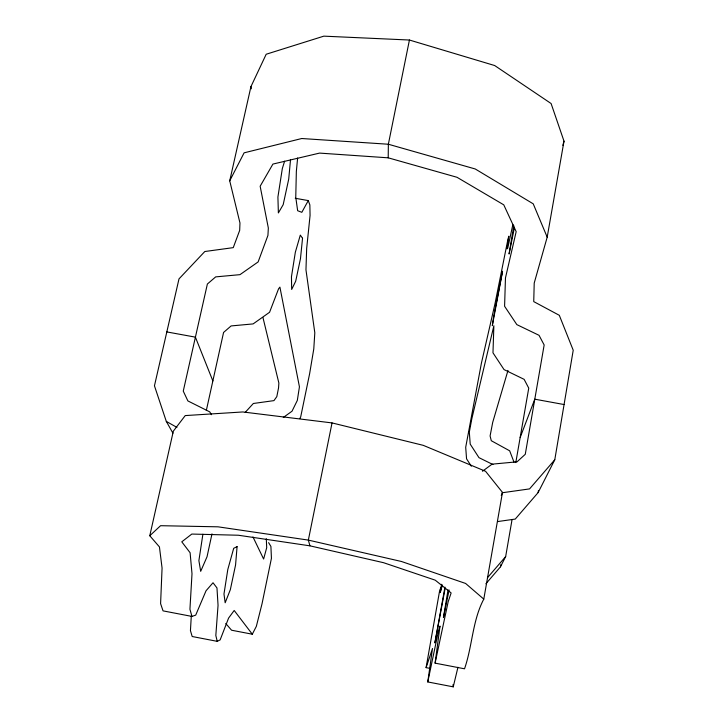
<?xml version="1.0" encoding="UTF-8"?>
<svg xmlns="http://www.w3.org/2000/svg" width="723" height="723" viewBox="0 0 723 723"><rect width="100%" height="100%" fill="white"/><g stroke="black" fill="none" stroke-linecap="round" stroke-linejoin="round"><path stroke-width="1.08" d="M482.485 471.251L492.074 464.157L517.044 461.825L525.269 454.297L544.157 344.97L539.033 335.309L516.837 324.618L504.591 306.263L505.467 277.93L516.177 231.649L503.768 204.844L456.99 177.28L388.206 157.822L388.359 144.239L409.426 40.027L494.686 65.54L551.098 103.525L564.003 141.166L547.194 237.153L534.216 283.073L533.737 301.608L559.304 315.3L573.222 350.23L554.785 459.747L538.12 492.598L515.255 519.078L497.523 521.581M457.948 667.284L453.24 686.85L427.781 681.943L432.508 648.495L426.091 667.636L429.408 668.269M191.297 616.05L190.438 630.61L192.182 636.511L217.243 641.346L220.154 639.882L228.585 618.093L234.189 610.474L252.3 634.207L256.34 626.353L262.024 603.795L271.432 558.301L270.908 546.425L268.604 542.63M290.501 159.819L288.712 179.123L283.19 204.672L278.373 212.924L277.912 197.027L282.332 168.522L284.609 161.211M297.623 157.994L296.349 171.414L295.761 197.243L297.65 210.718L301.825 212.318L308.278 200.587L295.255 198.274M426.091 667.636L439.72 590.23L441.536 586.263M202.892 534.243L198.888 560.632L200.687 571.333L207.04 556.746L211.993 533.845M538.12 492.598L538.49 490.42M445.133 588.405L434.875 642.919L444.961 587.139M485.892 583.768L500.461 566.832L505.657 556.583L512.056 519.584M515.797 462.584L528.748 388.143L524.13 379.34L504.039 369.589L492.978 352.833L493.872 325.748L471.875 418.536L469.317 432.11L470.212 444.13L478.978 457.659L492.95 464.555M500.461 566.832L500.84 564.618M427.781 681.943L438.617 630.275L440.018 626.091L435.092 663.145L464.528 668.802C472.426 646.064 472.399 620.614 483.786 599.123L502.485 492.399L485.567 471.288L423.271 445.35L332.038 422.919L242.801 411.956L185.242 415.58L173.339 431.143L149.778 535.752L159.431 546.904L162.069 568.052L160.596 603.66L163.046 610.872L191.966 616.421L195.707 615.128L206.037 590.772L213.023 582.756L216.972 587.935L218.048 605.323L215.825 635.499L217.243 641.346M441.69 584.292L440.271 592.562L442.395 585.088M448.025 589.959L443.443 617.605L449.1 589.986M513.8 225.648L509.064 254.026L514.405 227.691M332.038 422.919L308.35 540.099L309.941 545.838L383.542 562.693L435.219 580.162L451.134 592.932L448.17 601.771L435.092 663.145M512.896 224.437L507.736 248.106L507.022 248.848L508.802 236.204L507.781 240.081L494.975 303.841L481.419 363.109L465.702 447.266L466.552 458.816L471.351 466.254M206.335 410.447L223.57 332.453L231.098 325.937L253.113 323.913L269.571 312.273L278.563 288.82L279.909 287.103L299.43 386.832L297.325 400.406L292.02 411.215L283.289 417.496M172.933 433.167L166.308 421.41L154.451 385.811L178.997 278.888L204.808 251.523L233.258 247.637L239.684 230.357L239.964 222.964L229.724 180.831L250.935 86.652L266.191 54.243L323.832 36.15L409.426 40.027M562.846 145.35L564.003 141.166M507.98 370.447L492.706 422.368L490.095 435.942L491.288 440.714L509.67 450.818L513.999 462.133M520.153 437.532L534.785 399.186L564.085 404.546M501.247 495.535L502.485 492.399M299.801 418.662L300.723 416.773L309.634 373.683L313.782 348.938L314.812 332.797L305.965 269.833L306.669 248.513L310.068 215.418L309.86 204.907L308.278 200.587M229.724 180.831L244.103 152.833L301.762 138.518L388.359 144.239L475.237 168.974L533.231 203.832L547.194 237.153M487.429 577.767L505.657 556.583M554.785 459.747L529.561 488.902L502.322 492.743M245.196 412.39L253.348 403.488L273.945 400.623L276.81 396.629L278.545 387.908L278.87 383.054L262.937 317.478M149.778 535.752L160.578 525.693L218.039 526.823L308.35 540.099L401.437 561.482L465.585 583.443L483.786 599.123M388.206 157.822L319.566 153.095L272.914 164.076L260.153 186.227L268.341 228.034L267.935 235.418L258.138 261.916L239.973 274.659L215.689 276.882L207.374 284.022L183.262 391.125L187.89 400.931L209.724 411.857L211.459 414.704M309.941 545.838L238.391 535.237L191.812 534.062L181.78 541.825L190.104 552.734L192.002 573.755L189.932 609.29L191.966 616.421M166.823 331.92L195.409 337.144L212.86 380.931M252.3 634.207L231.577 630.221L225.775 623.524M166.308 421.41L176.945 427.41M252.969 536.936L263.615 559.042L266.697 547.718L266.299 538.716M250.935 86.652L251.324 88.802M452.923 684.753L453.24 686.85M237.081 546.633L235.562 564.997L230.33 589.688L225.169 602.765L223.976 593.999L227.808 569.48L233.692 548.314L237.081 546.633M302.539 238.247L300.47 258.671L295.689 281.22L291.667 289.453L291.459 276.719L295.336 252.246L300.307 235.102L302.539 238.247M493.61 316.918L492.318 325.702L502.539 271.252L493.61 316.918"/></g></svg>
